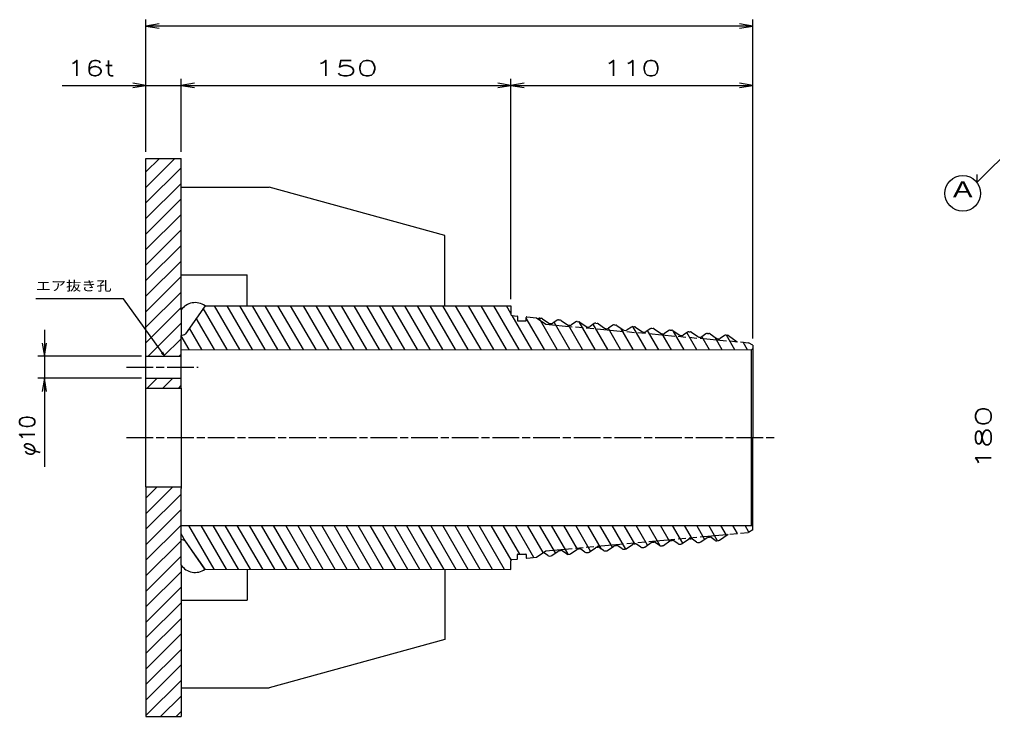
# Model space of a CAD drawing. Units: millimetres at full size, sheet at 1:1. Extents: x -1027 to 755, y 2526 to 3786.
# Drawn here: x -129.8 to 312.8, y 2904.2 to 3221.5 of the extents above; entities that cross this region are included whole.
import ezdxf
from ezdxf.enums import TextEntityAlignment as Align

# ---------------------------------------------------------------- set-up
doc = ezdxf.new("R2010")
doc.units = ezdxf.units.MM
doc.linetypes.add('CHAIN', pattern=[18.5, 12, -1.5, 3.5, -1.5])
doc.linetypes.add('CHAIN_DOUBLE_DASH', pattern=[23.5, 12, -1.5, 3.5, -1.5, 3.5, -1.5])
for name, color, linetype, lineweight in [('02細線', 81, 'Continuous', 25), ('1外形線', 7, 'Continuous', 30), ('5想像線', 6, 'CHAIN_DOUBLE_DASH', 25), ('中心線', 1, 'CHAIN', 25), ('外形線', 7, 'Continuous', 30), ('寸法線', 7, 'Continuous', 25), ('細線', 81, 'Continuous', 25)]:
    doc.layers.add(name, color=color, linetype=linetype, lineweight=lineweight)
doc.styles.add('simplex.shx', font='')
doc.styles.add('ＭＳ Ｐゴシック', font='')
doc.styles.get('simplex.shx').set_extended_font_data('simplex.shx')
doc.styles.get('ＭＳ Ｐゴシック').set_extended_font_data('MS PGothic')

# ---------------------------------------------------------------- blocks, each defined once
blk = doc.blocks.new('open_arrow')
at = {"color": 0, "linetype": 'Continuous', "lineweight": -2}
blk.add_lwpolyline([(7.5, 1.25), (0, 0), (7.5, -1.25)], dxfattribs=at)

msp = doc.modelspace()

# ---------------------------------------------------------------- linework, layer by layer
at = {"layer": '02細線'}
for p, q in [((-35.346, 3071.222), (-46.228, 3090.068)), ((-29.573, 3071.221), (-41.113, 3091.21)), ((-23.799, 3071.221), (-35.339, 3091.21)), ((-18.025, 3071.221), (-29.566, 3091.21)), ((-12.252, 3071.22), (-23.792, 3091.21)), ((-6.478, 3071.22), (-18.019, 3091.21)), ((-0.704, 3071.22), (-12.245, 3091.21)), ((5.069, 3071.22), (-6.472, 3091.21)), ((10.843, 3071.219), (-0.698, 3091.21)), ((16.617, 3071.219), (5.075, 3091.21)), ((22.39, 3071.219), (10.849, 3091.21)), ((28.164, 3071.219), (16.622, 3091.21)), ((33.938, 3071.218), (22.396, 3091.21)), ((39.711, 3071.218), (28.169, 3091.21)), ((45.485, 3071.218), (33.943, 3091.21)), ((51.259, 3071.217), (39.716, 3091.21)), ((57.032, 3071.217), (45.49, 3091.21)), ((62.806, 3071.217), (51.263, 3091.21)), ((68.58, 3071.217), (57.037, 3091.21)), ((74.353, 3071.216), (62.81, 3091.21)), ((80.127, 3071.216), (68.584, 3091.21)), ((85.901, 3071.216), (74.357, 3091.21)), ((91.674, 3071.216), (80.131, 3091.21)), ((97.448, 3071.215), (85.904, 3091.21)), ((93.716, 3087.679), (91.678, 3091.21)), ((-41.12, 3071.222), (-49.391, 3085.548)), ((103.222, 3071.215), (94.282, 3086.7)), ((108.995, 3071.215), (100.716, 3085.554)), ((114.769, 3071.214), (106.517, 3085.506)), ((-46.894, 3071.222), (-52.555, 3081.028)), ((120.543, 3071.214), (113.361, 3083.654)), ((126.316, 3071.214), (119.879, 3082.364)), ((132.09, 3071.214), (124.763, 3083.904)), ((137.864, 3071.213), (131.203, 3082.75)), ((149.411, 3071.213), (143.785, 3080.958)), ((155.185, 3071.213), (149.127, 3081.704)), ((-52.667, 3071.222), (-56.284, 3077.487)), ((143.637, 3071.213), (138.064, 3080.866)), ((160.958, 3071.212), (155.911, 3079.954)), ((166.732, 3071.212), (162.534, 3078.484)), ((172.506, 3071.212), (167.552, 3079.791)), ((178.279, 3071.211), (173.754, 3079.05)), ((184.053, 3071.211), (180.619, 3077.159)), ((189.827, 3071.211), (186.628, 3076.752)), ((195.6, 3071.211), (191.777, 3077.832)), ((201.374, 3071.21), (199.416, 3074.601)), ((-41.196, 2971.232), (-52.737, 2991.222)), ((-35.696, 2971.232), (-47.238, 2991.222)), ((-30.197, 2971.231), (-41.739, 2991.222)), ((-24.697, 2971.231), (-36.239, 2991.222)), ((-19.198, 2971.23), (-30.74, 2991.221)), ((-13.698, 2971.23), (-25.24, 2991.221)), ((-8.199, 2971.229), (-19.741, 2991.221)), ((-2.699, 2971.229), (-14.241, 2991.221)), ((2.8, 2971.228), (-8.742, 2991.22)), ((8.3, 2971.228), (-3.243, 2991.22)), ((13.799, 2971.228), (2.257, 2991.22)), ((19.299, 2971.227), (7.756, 2991.22)), ((24.798, 2971.227), (13.256, 2991.219)), ((30.298, 2971.226), (18.755, 2991.219)), ((35.797, 2971.226), (24.254, 2991.219)), ((41.297, 2971.225), (29.754, 2991.218)), ((46.796, 2971.225), (35.253, 2991.218)), ((52.296, 2971.224), (40.753, 2991.218)), ((57.796, 2971.224), (46.252, 2991.218)), ((63.295, 2971.223), (51.751, 2991.217)), ((68.795, 2971.223), (57.251, 2991.217)), ((74.294, 2971.222), (62.75, 2991.217)), ((79.794, 2971.222), (68.25, 2991.217)), ((85.293, 2971.222), (73.749, 2991.216)), ((90.793, 2971.221), (79.249, 2991.216)), ((93.823, 2975.497), (84.748, 2991.216)), ((97.806, 2978.124), (90.247, 2991.216)), ((104.173, 2976.62), (95.747, 2991.215)), ((108.402, 2978.822), (101.246, 2991.215)), ((113.983, 2978.679), (106.746, 2991.215)), ((119.832, 2978.073), (112.245, 2991.215)), ((123.964, 2980.441), (117.744, 2991.214)), ((129.973, 2979.559), (123.244, 2991.214)), ((134.988, 2980.398), (128.743, 2991.214)), ((139.926, 2981.369), (134.243, 2991.214)), ((145.942, 2980.474), (139.742, 2991.213)), ((150.08, 2982.833), (145.241, 2991.213)), ((155.916, 2982.249), (150.741, 2991.213)), ((161.597, 2981.935), (156.24, 2991.212)), ((165.869, 2984.059), (161.74, 2991.212)), ((171.906, 2983.128), (167.239, 2991.212)), ((176.376, 2984.911), (172.739, 2991.212)), ((181.86, 2984.939), (178.238, 2991.211)), ((187.756, 2984.251), (183.737, 2991.211)), ((191.813, 2986.749), (189.237, 2991.211)), ((196.83, 2987.584), (194.736, 2991.211)), ((201.995, 2988.164), (200.236, 2991.21)), ((-54.27, 2983.867), (-56.288, 2987.362)), ((-52.644, 2981.535), (-52.644, 2981.536))]:
    msp.add_line(p, q, dxfattribs=at)
at = {"layer": '1外形線', "lineweight": 25}
for p, q in [((-72.284, 3158.221), (-56.284, 3158.221)), ((-72.284, 3068.223), (-72.284, 3158.221)), ((-56.284, 3089.272), (-56.284, 3158.221)), ((-56.284, 3145.21), (-16.284, 3145.21)), ((63.717, 3123.209), (-16.284, 3145.21)), ((63.716, 3091.21), (63.717, 3123.209)), ((-56.284, 3105.21), (-26.284, 3105.21)), ((-26.284, 3091.21), (-26.284, 3105.21)), ((-56.284, 3089.272), (-56.284, 3077.722)), ((-56.284, 3074.722), (-56.284, 3077.722)), ((-56.285, 3068.223), (-56.284, 3074.722)), ((-72.284, 3058.223), (-72.284, 3068.223)), ((-56.286, 3058.223), (-56.285, 3068.223)), ((-72.284, 3053.722), (-72.284, 3058.223)), ((-56.284, 3053.721), (-56.286, 3058.223)), ((-72.284, 3053.722), (-56.284, 3053.721)), ((-72.284, 3031.222), (-72.284, 3053.722)), ((-56.284, 3053.721), (-56.29, 3031.222)), ((-72.286, 3008.722), (-72.284, 3031.222)), ((-56.29, 3031.222), (-56.289, 3007.971)), ((-72.286, 3008.722), (-72.294, 2904.222)), ((-72.284, 3008.722), (-56.286, 3008.722)), ((-56.284, 2987.722), (-56.289, 3007.971)), ((-56.289, 2973.171), (-56.288, 2984.721)), ((-56.288, 2984.721), (-56.284, 2987.722)), ((-56.289, 2973.171), (-56.294, 2904.221)), ((-45.434, 2971.232), (93.716, 2971.221)), ((-26.289, 2971.231), (-26.29, 2957.231)), ((63.711, 2971.223), (63.71, 2939.223)), ((-56.29, 2957.233), (-26.29, 2957.231)), ((63.71, 2939.223), (-16.293, 2917.23)), ((-56.293, 2917.233), (-16.293, 2917.23)), ((-72.284, 2904.223), (-56.294, 2904.221))]:
    msp.add_line(p, q, dxfattribs=at)
at = {"layer": '1外形線'}
for p, q in [((-45.429, 3091.21), (-54.358, 3078.452)), ((-72.284, 3068.223), (-56.285, 3068.223)), ((-72.284, 3058.223), (-56.286, 3058.223)), ((-56.284, 2987.677), (-56.284, 2987.722)), ((-45.434, 2971.232), (-54.362, 2983.991)), ((-45.458, 2971.232), (-54.357, 2983.992)), ((93.716, 2971.221), (93.716, 2975.167)), ((94.171, 2975.711), (96.535, 2975.926)), ((96.716, 2976.125), (96.716, 2977.924)), ((96.916, 2978.124), (100.516, 2978.124)), ((100.716, 2977.924), (100.716, 2976.525)), ((100.935, 2976.326), (105.42, 2976.734)), ((103.202, 2976.532), (103.383, 2976.549))]:
    msp.add_line(p, q, dxfattribs=at)
at = {"layer": '1外形線', "lineweight": 25}
for centre, start, end in [((-49.893, 3084.831), 55.01084, 145.20195), ((-49.898, 2977.612), 214.79325, 304.98436)]:
    msp.add_arc(centre, 7.782, start, end, dxfattribs=at)
at = {"layer": '1外形線'}
for centre, radius, start, end in [((-56.319, 3080.722), 3, 270.67733, 310.82316), ((-56.319, 2981.723), 3, 49.14771, 89.32267), ((94.262, 2975.173), 0.545, 99.55294, 180.59654), ((96.516, 2976.125), 0.2, 275.19691, 0), ((96.916, 2977.924), 0.2, 90, 180), ((100.516, 2977.924), 0.2, 0, 90), ((100.916, 2976.525), 0.2, 180, 275.19691), ((107.971, 2977.999), 1, 55, 61.75805)]:
    msp.add_arc(centre, radius, start, end, dxfattribs=at)
at = {"layer": '5想像線'}
for p, q in [((109.589, 3082.767), (201.776, 3074.387)), ((109.589, 2979.653), (201.776, 2988.034))]:
    msp.add_line(p, q, dxfattribs=at)
at = {"layer": '中心線', "lineweight": 30}
msp.add_line((-81.087, 3063.221), (-48.542, 3063.22), dxfattribs=at)
at = {"layer": '中心線'}
msp.add_line((-81.087, 3031.222), (213.855, 3031.21), dxfattribs=at)
at = {"layer": '外形線', "lineweight": 25}
for p, q in [((-45.429, 3091.21), (93.716, 3091.21)), ((-56.285, 3071.223), (203.171, 3071.21)), ((203.171, 2991.21), (203.171, 3071.21))]:
    msp.add_line(p, q, dxfattribs=at)
at = {"layer": '外形線'}
for p, q in [((93.716, 3091.21), (93.716, 3087.208)), ((94.171, 3086.71), (96.534, 3086.495)), ((96.716, 3086.296), (96.716, 3084.496)), ((100.716, 3084.496), (100.716, 3085.895)), ((100.934, 3086.095), (105.42, 3085.687)), ((105.42, 3085.687), (109.589, 3082.767)), ((106.25, 3085.374), (106.058, 3085.239)), ((106.914, 3085.551), (107.617, 3085.487)), ((96.916, 3084.296), (100.516, 3084.296)), ((108.1, 3085.31), (110.961, 3083.307)), ((111.444, 3083.13), (112.114, 3083.069)), ((114.717, 3084.604), (112.778, 3083.246)), ((115.381, 3084.78), (116.084, 3084.716)), ((116.567, 3084.54), (119.428, 3082.537)), ((119.911, 3082.36), (120.581, 3082.299)), ((123.184, 3083.834), (121.245, 3082.476)), ((123.848, 3084.01), (124.551, 3083.946)), ((125.034, 3083.77), (127.895, 3081.767)), ((128.378, 3081.59), (129.048, 3081.529)), ((131.651, 3083.063), (129.712, 3081.706)), ((132.315, 3083.24), (133.018, 3083.176)), ((133.501, 3083), (136.362, 3080.997)), ((140.118, 3082.293), (138.179, 3080.936)), ((140.782, 3082.47), (141.485, 3082.406)), ((141.968, 3082.229), (144.829, 3080.227)), ((148.585, 3081.523), (146.646, 3080.166)), ((149.249, 3081.7), (149.952, 3081.636)), ((150.435, 3081.459), (153.296, 3079.457)), ((157.716, 3080.93), (158.419, 3080.866)), ((136.845, 3080.82), (137.515, 3080.759)), ((145.312, 3080.05), (145.982, 3079.989)), ((153.779, 3079.28), (154.449, 3079.219)), ((157.052, 3080.753), (155.113, 3079.396)), ((158.902, 3080.689), (161.763, 3078.686)), ((162.246, 3078.51), (162.916, 3078.449)), ((165.519, 3079.983), (163.58, 3078.625)), ((166.183, 3080.16), (166.886, 3080.096)), ((167.369, 3079.919), (170.23, 3077.916)), ((170.713, 3077.74), (171.383, 3077.679)), ((173.986, 3079.213), (172.047, 3077.855)), ((174.65, 3079.39), (175.353, 3079.326)), ((175.836, 3079.149), (178.697, 3077.146)), ((179.18, 3076.97), (179.85, 3076.909)), ((182.453, 3078.443), (180.514, 3077.085)), ((183.117, 3078.62), (183.82, 3078.556)), ((184.303, 3078.379), (187.164, 3076.376)), ((190.92, 3077.673), (188.981, 3076.315)), ((191.584, 3077.85), (192.288, 3077.786)), ((192.771, 3077.609), (196.716, 3074.847)), ((187.647, 3076.199), (188.317, 3076.138)), ((203.716, 3073.236), (201.776, 3074.387)), ((203.716, 3073.236), (203.716, 3071.756)), ((203.716, 3071.756), (203.171, 3071.21)), ((203.716, 3071.756), (203.716, 3031.21)), ((203.716, 2990.665), (203.716, 3031.21)), ((-56.285, 2991.223), (203.171, 2991.21)), ((203.716, 2989.185), (201.776, 2988.034)), ((203.716, 2990.665), (203.171, 2991.21)), ((203.716, 2989.185), (203.716, 2990.665)), ((158.011, 2983.554), (158.682, 2983.615)), ((163.135, 2982.145), (165.995, 2984.147)), ((166.478, 2984.324), (167.149, 2984.385)), ((169.752, 2982.851), (167.813, 2984.208)), ((171.602, 2982.915), (174.462, 2984.918)), ((174.945, 2985.094), (175.616, 2985.155)), ((178.219, 2983.621), (176.28, 2984.979)), ((180.069, 2983.685), (182.929, 2985.688)), ((183.412, 2985.864), (184.083, 2985.925)), ((186.686, 2984.391), (184.747, 2985.749)), ((187.35, 2984.214), (188.054, 2984.278)), ((188.537, 2984.455), (192.482, 2987.217)), ((105.42, 2976.734), (109.589, 2979.653)), ((112.333, 2977.524), (115.193, 2979.527)), ((115.676, 2979.704), (116.347, 2979.765)), ((118.95, 2978.23), (117.011, 2979.588)), ((120.8, 2978.294), (123.66, 2980.297)), ((124.143, 2980.474), (124.814, 2980.535)), ((127.417, 2979), (125.478, 2980.358)), ((129.267, 2979.064), (132.127, 2981.067)), ((132.61, 2981.244), (133.281, 2981.305)), ((135.884, 2979.77), (133.945, 2981.128)), ((136.548, 2979.594), (137.251, 2979.658)), ((137.734, 2979.834), (140.594, 2981.837)), ((141.077, 2982.014), (141.748, 2982.075)), ((144.351, 2980.541), (142.412, 2981.898)), ((145.015, 2980.364), (145.718, 2980.428)), ((146.201, 2980.605), (149.061, 2982.607)), ((149.544, 2982.784), (150.215, 2982.845)), ((152.818, 2981.311), (150.879, 2982.668)), ((153.482, 2981.134), (154.185, 2981.198)), ((154.668, 2981.375), (157.528, 2983.377)), ((161.285, 2982.081), (159.346, 2983.438)), ((161.949, 2981.904), (162.652, 2981.968)), ((170.416, 2982.674), (171.119, 2982.738)), ((178.883, 2983.444), (179.586, 2983.508)), ((110.483, 2977.46), (108.544, 2978.818)), ((111.147, 2977.283), (111.85, 2977.347)), ((119.614, 2978.054), (120.317, 2978.117)), ((128.081, 2978.824), (128.784, 2978.888))]:
    msp.add_line(p, q, dxfattribs=at)
for centre, radius, start, end in [((94.216, 3087.208), 0.5, 180, 264.80309), ((96.516, 3086.296), 0.2, 0, 84.80309), ((100.916, 3085.895), 0.2, 84.80309, 180), ((106.824, 3084.555), 1, 84.80309, 125), ((107.527, 3084.491), 1, 55, 84.80309), ((96.916, 3084.496), 0.2, 180, 270), ((100.516, 3084.496), 0.2, 270, 0), ((111.534, 3084.126), 1, 235, 264.80309), ((112.205, 3084.065), 1, 264.80309, 305), ((115.291, 3083.785), 1, 84.80309, 125), ((115.994, 3083.721), 1, 55, 84.80309), ((120.001, 3083.356), 1, 235, 264.80309), ((120.672, 3083.295), 1, 264.80309, 305), ((123.758, 3083.014), 1, 84.80309, 125), ((124.461, 3082.95), 1, 55, 84.80309), ((128.468, 3082.586), 1, 235, 264.80309), ((129.139, 3082.525), 1, 264.80309, 305), ((132.225, 3082.244), 1, 84.80309, 125), ((132.928, 3082.18), 1, 55, 84.80309), ((136.935, 3081.816), 1, 235, 264.80309), ((137.606, 3081.755), 1, 264.80309, 305), ((140.692, 3081.474), 1, 84.80309, 125), ((141.395, 3081.41), 1, 55, 84.80309), ((149.159, 3080.704), 1, 84.80309, 125), ((149.862, 3080.64), 1, 55, 84.80309), ((157.626, 3079.934), 1, 84.80309, 125), ((145.402, 3081.046), 1, 235, 264.80309), ((146.073, 3080.985), 1, 264.80309, 305), ((153.869, 3080.276), 1, 235, 264.80309), ((154.54, 3080.215), 1, 264.80309, 305), ((158.329, 3079.87), 1, 55, 84.80309), ((162.336, 3079.506), 1, 235, 264.80309), ((163.007, 3079.445), 1, 264.80309, 305), ((166.093, 3079.164), 1, 84.80309, 125), ((166.796, 3079.1), 1, 55, 84.80309), ((170.803, 3078.736), 1, 235, 264.80309), ((171.474, 3078.675), 1, 264.80309, 305), ((174.56, 3078.394), 1, 84.80309, 125), ((175.263, 3078.33), 1, 55, 84.80309), ((179.27, 3077.965), 1, 235, 264.80309), ((179.941, 3077.904), 1, 264.80309, 305), ((183.027, 3077.624), 1, 84.80309, 125), ((183.73, 3077.56), 1, 55, 84.80309), ((191.494, 3076.854), 1, 84.80309, 125), ((192.198, 3076.79), 1, 55, 84.80309), ((187.737, 3077.195), 1, 235, 264.80309), ((188.408, 3077.134), 1, 264.80309, 305), ((158.102, 2982.558), 1, 95.19691, 125), ((158.773, 2982.619), 1, 55, 95.19691), ((166.569, 2983.328), 1, 95.19691, 125), ((167.24, 2983.389), 1, 55, 95.19691), ((175.036, 2984.098), 1, 95.19691, 125), ((175.707, 2984.159), 1, 55, 95.19691), ((178.793, 2984.44), 1, 235, 275.19691), ((179.496, 2984.504), 1, 275.19691, 305), ((183.503, 2984.869), 1, 95.19691, 125), ((184.174, 2984.93), 1, 55, 95.19691), ((187.26, 2985.21), 1, 235, 275.19691), ((187.964, 2985.274), 1, 275.19691, 305), ((115.767, 2978.708), 1, 95.19691, 125), ((116.438, 2978.769), 1, 55, 95.19691), ((124.234, 2979.478), 1, 95.19691, 125), ((124.905, 2979.539), 1, 55, 95.19691), ((132.701, 2980.248), 1, 95.19691, 125), ((133.372, 2980.309), 1, 55, 95.19691), ((136.458, 2980.59), 1, 235, 275.19691), ((137.161, 2980.654), 1, 275.19691, 305), ((141.168, 2981.018), 1, 95.19691, 125), ((141.839, 2981.079), 1, 55, 95.19691), ((144.925, 2981.36), 1, 235, 275.19691), ((145.628, 2981.424), 1, 275.19691, 305), ((149.635, 2981.788), 1, 95.19691, 125), ((150.306, 2981.849), 1, 55, 95.19691), ((153.392, 2982.13), 1, 235, 275.19691), ((154.095, 2982.194), 1, 275.19691, 305), ((161.859, 2982.9), 1, 235, 275.19691), ((162.562, 2982.964), 1, 275.19691, 305), ((170.326, 2983.67), 1, 235, 275.19691), ((171.029, 2983.734), 1, 275.19691, 305), ((111.057, 2978.279), 1, 235, 275.19691), ((111.76, 2978.343), 1, 275.19691, 305), ((119.524, 2979.049), 1, 235, 275.19691), ((120.227, 2979.113), 1, 275.19691, 305), ((127.991, 2979.82), 1, 235, 275.19691), ((128.694, 2979.883), 1, 275.19691, 305)]:
    msp.add_arc(centre, radius, start, end, dxfattribs=at)
at = {"layer": '寸法線'}
for p, q in [((-72.284, 3161.221), (-72.284, 3221.515)), ((203.716, 3218.515), (-72.284, 3218.515)), ((203.716, 3076.236), (203.716, 3221.515)), ((-72.284, 3161.221), (-72.284, 3194.515)), ((-56.284, 3161.221), (-56.284, 3194.515)), ((-56.284, 3161.221), (-56.284, 3194.515)), ((93.716, 3094.21), (93.716, 3194.515)), ((93.716, 3094.21), (93.716, 3194.515)), ((203.716, 3076.236), (203.716, 3194.515)), ((-110.398, 3191.515), (-44.284, 3191.515)), ((-56.284, 3191.515), (93.716, 3191.515)), ((93.716, 3191.515), (203.716, 3191.515)), ((-118.522, 3080.223), (-118.522, 3017.823)), ((-74.284, 3068.223), (-121.522, 3068.223)), ((-74.284, 3058.223), (-121.522, 3058.223))]:
    msp.add_line(p, q, dxfattribs=at)
at = {"layer": '寸法線', "color": 2}
for p, q in [((305.708, 3147.341), (328.611, 3170.248)), ((305.708, 3150.876), (305.708, 3147.341))]:
    msp.add_line(p, q, dxfattribs=at)
msp.add_lwpolyline([(-63.785, 3068.223), (-82.482, 3094.306), (-122.39, 3094.306)], dxfattribs=at)
msp.add_circle((299.269, 3142.368), 8.136, dxfattribs=at)
at = {"layer": '細線'}
for p, q in [((-72.284, 3152.123), (-66.186, 3158.221)), ((-72.284, 3145.052), (-59.114, 3158.221)), ((-72.284, 3137.981), (-56.284, 3153.981)), ((-72.284, 3130.91), (-56.284, 3146.91)), ((-72.284, 3123.839), (-56.284, 3139.839)), ((-72.284, 3116.768), (-56.284, 3132.768)), ((-72.284, 3109.697), (-56.284, 3125.697)), ((-72.284, 3102.626), (-56.284, 3118.626)), ((-72.284, 3095.554), (-56.284, 3111.554)), ((-72.284, 3088.483), (-56.284, 3104.483)), ((-72.284, 3081.412), (-56.284, 3097.412)), ((-72.284, 3074.341), (-56.284, 3090.341)), ((-71.331, 3068.223), (-56.284, 3083.27)), ((-64.26, 3068.223), (-56.284, 3076.199)), ((-57.189, 3068.223), (-56.285, 3069.127)), ((-71.69, 3053.722), (-67.189, 3058.223)), ((-64.619, 3053.722), (-60.118, 3058.223)), ((-57.549, 3053.721), (-56.285, 3054.985)), ((-72.287, 2996.557), (-60.122, 3008.722)), ((-72.286, 3003.628), (-67.193, 3008.722)), ((-72.287, 2989.485), (-56.288, 3005.484)), ((-72.288, 2982.413), (-56.286, 2998.415)), ((-72.289, 2975.342), (-56.285, 2991.346)), ((-72.289, 2968.27), (-56.288, 2984.271)), ((-72.29, 2961.198), (-56.288, 2977.2)), ((-72.29, 2954.127), (-56.289, 2970.128)), ((-72.291, 2947.055), (-56.29, 2963.056)), ((-72.291, 2939.983), (-56.29, 2955.985)), ((-72.292, 2932.912), (-56.291, 2948.913)), ((-72.293, 2925.84), (-56.291, 2941.841)), ((-72.293, 2918.768), (-56.292, 2934.77)), ((-72.294, 2911.697), (-56.292, 2927.698)), ((-72.294, 2904.625), (-56.293, 2920.627)), ((-65.626, 2904.222), (-56.294, 2913.555)), ((-58.556, 2904.222), (-56.294, 2906.483))]:
    msp.add_line(p, q, dxfattribs=at)

# ---------------------------------------------------------------- block references
at = {"layer": '寸法線', "xscale": 0.8, "yscale": 0.8}
for p in [(-72.284, 3218.515), (-56.284, 3191.515), (-56.284, 3191.515), (93.716, 3191.515)]:
    msp.add_blockref('open_arrow', p, dxfattribs=at)
for p, rotation in [((203.716, 3218.515), 180), ((-72.284, 3191.515), 180), ((93.716, 3191.515), 180), ((203.716, 3191.515), 180), ((-118.522, 3068.223), 90), ((-118.522, 3058.223), 270)]:
    msp.add_blockref('open_arrow', p, dxfattribs=dict(at, rotation=rotation))
at = {"layer": '寸法線', "color": 2, "xscale": 0.267, "yscale": 0.267, "rotation": 125.6}
msp.add_blockref('open_arrow', (-63.785, 3068.223), dxfattribs=at)

# ---------------------------------------------------------------- texts
at = {"layer": '寸法線', "style": 'simplex.shx'}
for s, width, p in [('16t', 1.4, (-97.341, 3199.315)), ('150', 1.6, (18.716, 3199.315)), ('110', 1.45, (148.716, 3199.315))]:
    msp.add_text(s, height=7.038, dxfattribs=dict(at, width=width)).set_placement(p, align=Align.MIDDLE_CENTER)
at = {"layer": '寸法線', "color": 2, "style": 'ＭＳ Ｐゴシック'}
for s, height, width, p in [('A', 7.331, 1.4, (294.775, 3147.816)), ('エア抜き孔', 4.399, 1.15, (-122.46, 3102.475))]:
    msp.add_text(s, height=height, dxfattribs=dict(at, width=width)).set_placement(p, align=Align.TOP_LEFT)
at = {"layer": '寸法線', "style": 'simplex.shx', "width": 1.6}
msp.add_text('180', height=7.038, rotation=90, dxfattribs=at).set_placement((308.658, 3031.22), align=Align.MIDDLE_CENTER)
at = {"layer": '寸法線', "style": 'simplex.shx'}
msp.add_text('φ10', height=7.038, rotation=90, dxfattribs=at).set_placement((-126.322, 3032.023), align=Align.MIDDLE_CENTER)

doc.saveas('drawing.dxf')
